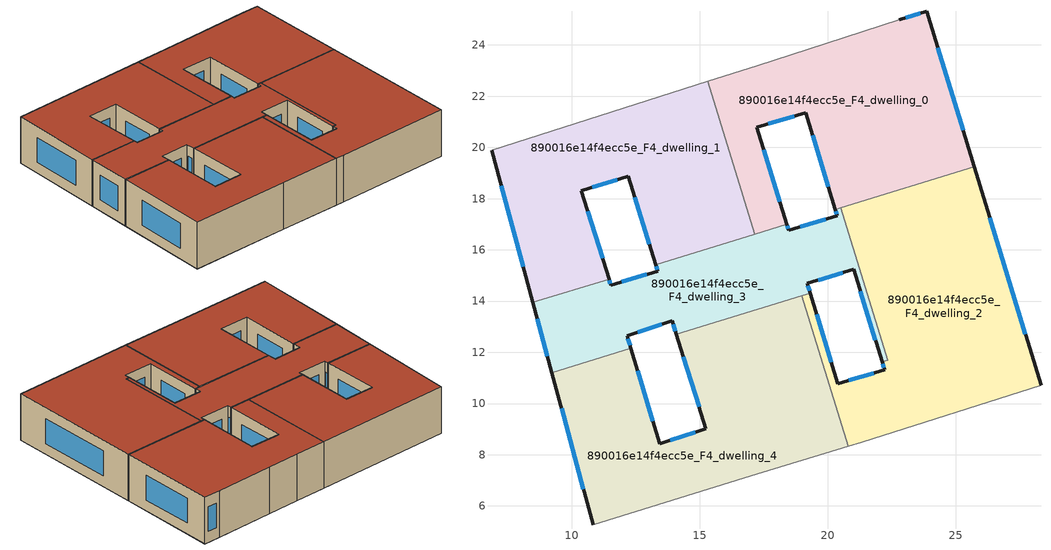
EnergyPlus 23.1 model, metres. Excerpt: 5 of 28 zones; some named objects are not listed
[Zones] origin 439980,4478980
890016e14f4ecc5e_F4_dwelling_0
 floor to 890016e14f4ecc5e_F3_dwelling_0 (EU_floor_Construction): 25.72,19.24 23.86,25.31 22.8,24.99 19.23,23.83 17.25,23.19 15.31,22.58 17.15,16.61 18.4,17 17.23,20.79 19.14,21.36 20.29,17.58 z12
 wall outside (EU_wall_Construction): 22.8,24.99 23.86,25.31 25.72,19.24 / 20.29,17.58 19.14,21.36 17.23,20.79 18.4,17 z12:15
 wall adiabatic (EU_wall_Construction): 15.31,22.58 17.25,23.19 19.23,23.83 22.8,24.99 z12:15
 wall to 890016e14f4ecc5e_F4_dwelling_1 (EU_wall_Construction): 17.15,16.61 15.31,22.58 z12:15
 wall to 890016e14f4ecc5e_F4_dwelling_2 (EU_wall_Construction): 25.72,19.24 20.5,17.64 z12:15
 wall to 890016e14f4ecc5e_F4_dwelling_3 (EU_wall_Construction): 18.4,17 17.15,16.61 / 20.5,17.64 20.29,17.58 z12:15
 window (EU_Window_Construction): 23.05,25.07 23.61,25.24 / 24.3,23.89 25.28,20.67 / 20.02,18.46 19.41,20.47 / 18.69,21.22 17.68,20.92 / 17.5,19.9 18.13,17.89 z12.7:14.3
 roof outside (EU_roof_Construction): 23.86,25.31 25.72,19.24 20.29,17.58 19.14,21.36 17.23,20.79 18.4,17 17.15,16.61 15.31,22.58 17.25,23.19 19.23,23.83 22.8,24.99 z15
890016e14f4ecc5e_F4_dwelling_1
 floor to 890016e14f4ecc5e_F3_dwelling_1 (EU_floor_Construction): 17.15,16.61 15.31,22.58 6.87,19.89 8.48,13.95 11.46,14.86 10.37,18.32 12.2,18.87 13.27,15.42 z12
 wall outside (EU_wall_Construction): 8.48,13.95 6.87,19.89 / 13.27,15.42 12.2,18.87 10.37,18.32 11.46,14.86 z12:15
 wall to 890016e14f4ecc5e_F4_dwelling_3 (EU_wall_Construction): 11.46,14.86 8.48,13.95 / 17.14,16.61 13.27,15.42 z12:15
 wall adiabatic (EU_wall_Construction): 6.87,19.89 15.31,22.58 z12:15
 window (EU_Window_Construction): 8.1,15.34 7.25,18.5 / 13.02,16.23 12.45,18.06 / 11.77,18.74 10.8,18.45 / 10.63,17.51 11.2,15.67 z12.7:14.3
 roof outside (EU_roof_Construction): 15.31,22.58 17.15,16.61 13.27,15.42 12.2,18.87 10.37,18.32 11.46,14.86 8.48,13.95 6.87,19.89 z15
890016e14f4ecc5e_F4_dwelling_2
 floor to 890016e14f4ecc5e_F3_dwelling_2 (EU_floor_Construction): 28.32,10.71 25.72,19.24 20.5,17.64 22.33,11.7 22.12,11.63 22.21,11.32 20.39,10.78 19.32,14.3 18.99,14.2 20.79,8.33 21.33,8.49 z12
 wall outside (EU_wall_Construction): 25.72,19.24 28.32,10.71 / 19.32,14.3 20.39,10.78 22.21,11.32 22.12,11.63 z12:15
 wall to 890016e14f4ecc5e_F4_dwelling_3 (EU_wall_Construction): 22.12,11.63 22.33,11.7 20.5,17.64 / 18.99,14.2 19.32,14.3 z12:15
 wall adiabatic (EU_wall_Construction): 28.32,10.71 21.33,8.49 20.79,8.33 z12:15
 wall to 890016e14f4ecc5e_F4_dwelling_4 (EU_wall_Construction): 20.79,8.33 18.99,14.2 z12:15
 window (EU_Window_Construction): 20.81,10.9 21.79,11.19 / 22.19,11.39 22.14,11.56 / 26.33,17.25 27.71,12.71 / 19.57,13.48 20.14,11.6 z12.7:14.3
 roof outside (EU_roof_Construction): 25.72,19.24 28.32,10.71 21.33,8.49 20.79,8.33 18.99,14.2 19.32,14.3 20.39,10.78 22.21,11.32 22.12,11.63 22.33,11.7 20.5,17.64 z15
890016e14f4ecc5e_F4_dwelling_3
 floor to 890016e14f4ecc5e_F3_dwelling_3 (EU_floor_Construction): 22.12,11.63 22.33,11.7 20.5,17.64 20.29,17.58 20.36,17.33 18.48,16.76 18.4,17 13.27,15.42 13.35,15.17 11.53,14.62 11.46,14.86 8.48,13.95 9.23,11.2 12.31,12.15 12.16,12.65 13.92,13.23 14.09,12.7 19.32,14.3 19.2,14.7 21.01,15.24 z12
 wall outside (EU_wall_Construction): 14.09,12.7 13.92,13.23 12.16,12.65 12.31,12.15 / 9.23,11.2 8.48,13.95 / 11.46,14.86 11.53,14.62 13.35,15.17 13.27,15.42 / 18.4,17 18.48,16.76 20.36,17.33 20.29,17.58 / 22.12,11.63 21.01,15.24 19.2,14.7 19.32,14.3 z12:15
 wall to 890016e14f4ecc5e_F4_dwelling_4 (EU_wall_Construction): 12.31,12.15 9.23,11.2 / 18.99,14.2 14.09,12.7 z12:15
 window (EU_Window_Construction): 14.05,12.82 13.96,13.1 / 13.51,13.09 12.57,12.79 / 12.2,12.54 12.28,12.27 / 9.05,11.84 8.66,13.3 / 11.47,14.81 11.51,14.68 / 11.96,14.75 12.92,15.04 / 13.33,15.23 13.29,15.36 / 18.42,16.94 18.46,16.82 / 18.92,16.9 19.92,17.2 / 20.35,17.39 20.31,17.52 / 21.86,12.47 21.27,14.39 / 20.58,15.11 19.62,14.82 / 19.22,14.6 19.29,14.39 z12.7:14.3
 roof outside (EU_roof_Construction): 20.5,17.64 22.33,11.7 22.12,11.63 21.01,15.24 19.2,14.7 19.32,14.3 14.09,12.7 13.92,13.23 12.16,12.65 12.31,12.15 9.23,11.2 8.48,13.95 11.46,14.86 11.53,14.62 13.35,15.17 13.27,15.42 18.4,17 18.48,16.76 20.36,17.33 20.29,17.58 z15
890016e14f4ecc5e_F4_dwelling_4
 floor to 890016e14f4ecc5e_F3_dwelling_4 (EU_floor_Construction): 20.79,8.33 18.99,14.2 14.09,12.7 15.24,9.01 13.43,8.43 12.31,12.15 9.23,11.2 10.84,5.27 17.02,7.19 z12
 wall outside (EU_wall_Construction): 10.84,5.27 9.23,11.2 / 12.31,12.15 13.43,8.43 15.24,9.01 14.09,12.7 z12:15
 wall adiabatic (EU_wall_Construction): 20.79,8.33 17.02,7.19 10.84,5.27 z12:15
 window (EU_Window_Construction): 10.46,6.66 9.6,9.81 / 12.57,11.28 13.17,9.3 / 13.86,8.57 14.82,8.87 / 14.97,9.87 14.36,11.83 z12.7:14.3
 roof outside (EU_roof_Construction): 18.99,14.2 20.79,8.33 17.02,7.19 10.84,5.27 9.23,11.2 12.31,12.15 13.43,8.43 15.24,9.01 14.09,12.7 z15
[Building]
EU S2 Campaign: North Axis=0; Terrain=City; Solar Distribution=FullExterior
[Site:Location]
Madrid: Latitude=40.5; Longitude=-3.5; Time Zone=1; Elevation=609
[SizingPeriod:WeatherFileDays]
AnnualSizingPeriod: Begin Month=1; Begin Day of Month=1; End Month=12; End Day of Month=31; Day of Week for Start Day=Monday; Use Weather File Daylight Saving Period=No; Use Weather File Rain and Snow Indicators=No
[MATERIAL]
EU_InternalMass_Material: Roughness=MediumRough; Thickness=0.1; Conductivity=1; Density=1800; Specific Heat=900; Thermal Absorptance=0.9; Solar Absorptance=0.7; Visible Absorptance=0.7
[MATERIAL:NOMASS] Roughness=MediumRough; Thermal Absorptance=0.9; Solar Absorptance=0.7; Visible Absorptance=0.7
Name | Thermal Resistance
EU_wall_NoMass | 0.419739
EU_roof_NoMass | 0.352165
EU_floor_NoMass | 0.608284
[WINDOWMATERIAL:SIMPLEGLAZINGSYSTEM]
EU_Window_SimpleGlazing: UFactor=4.8352; Solar Heat Gain Coefficient=0.85; Visible Transmittance=0.85
[CONSTRUCTION]
EU_wall_Construction: EU_wall_NoMass
EU_roof_Construction: EU_roof_NoMass
EU_floor_Construction: EU_floor_NoMass
EU_InternalMass_Construction: EU_InternalMass_Material
EU_Window_Construction: EU_Window_SimpleGlazing
[ZONE] Type=1; Multiplier=1; Ceiling Height=autocalculate; Floor Area=autocalculate; Part of Total Floor Area=Yes
Name | Volume
890016e14f4ecc5e_F4_dwelling_0 | 145.948
890016e14f4ecc5e_F4_dwelling_1 | 145.954
890016e14f4ecc5e_F4_dwelling_2 | 168.063
890016e14f4ecc5e_F4_dwelling_3 | 101.673
890016e14f4ecc5e_F4_dwelling_4 | 168.058
[INTERNALMASS] Construction=EU_InternalMass_Construction
Name | Zone or ZoneList | Surface Area
890016e14f4ecc5e_F4_dwelling_0_EU_InternalMass | 890016e14f4ecc5e_F4_dwelling_0 | 48.6485
890016e14f4ecc5e_F4_dwelling_1_EU_InternalMass | 890016e14f4ecc5e_F4_dwelling_1 | 48.6515
890016e14f4ecc5e_F4_dwelling_2_EU_InternalMass | 890016e14f4ecc5e_F4_dwelling_2 | 56.0204
890016e14f4ecc5e_F4_dwelling_3_EU_InternalMass | 890016e14f4ecc5e_F4_dwelling_3 | 33.8912
890016e14f4ecc5e_F4_dwelling_4_EU_InternalMass | 890016e14f4ecc5e_F4_dwelling_4 | 56.0197
[OTHEREQUIPMENT] Fuel Type=Electricity; Design Level Calculation Method=Watts/Area; Power per Zone Floor Area=1; Fraction Latent=0; Fraction Radiant=0; Fraction Lost=0; Carbon Dioxide Generation Rate=0; EndUse Subcategory=EU_Step8_InternalGains
Name | Zone or ZoneList or Space or SpaceList | Schedule
EU_Step8_InternalGain_890016e14f4ecc5e_F4_dwelling_0_f000 | 890016e14f4ecc5e_F4_dwelling_0 | EU_Step8_GainSchedule_890016e14f4ecc5e_F4_dwelling_0_f000
EU_Step8_InternalGain_890016e14f4ecc5e_F4_dwelling_1_f000 | 890016e14f4ecc5e_F4_dwelling_1 | EU_Step8_GainSchedule_890016e14f4ecc5e_F4_dwelling_1_f000
EU_Step8_InternalGain_890016e14f4ecc5e_F4_dwelling_2_f000 | 890016e14f4ecc5e_F4_dwelling_2 | EU_Step8_GainSchedule_890016e14f4ecc5e_F4_dwelling_2_f000
EU_Step8_InternalGain_890016e14f4ecc5e_F4_dwelling_3_f000 | 890016e14f4ecc5e_F4_dwelling_3 | EU_Step8_GainSchedule_890016e14f4ecc5e_F4_dwelling_3_f000
EU_Step8_InternalGain_890016e14f4ecc5e_F4_dwelling_4_f000 | 890016e14f4ecc5e_F4_dwelling_4 | EU_Step8_GainSchedule_890016e14f4ecc5e_F4_dwelling_4_f000
[ZONEVENTILATION:DESIGNFLOWRATE] Schedule=EU_AlwaysOn; Design Flow Rate Calculation Method=AirChanges/Hour; Air Changes per Hour=0.703302; Ventilation Type=Natural; Fan Pressure Rise=0; Fan Total Efficiency=1; Constant Term Coefficient=1; Temperature Term Coefficient=0; Velocity Term Coefficient=0; Velocity Squared Term Coefficient=0; Minimum Indoor Temperature=-100; Maximum Indoor Temperature=100; Delta Temperature=-100; Minimum Outdoor Temperature=-100; Maximum Outdoor Temperature=100; Maximum Wind Speed=40
Name | Zone or ZoneList or Space or SpaceList
EU_ConstantAir_890016e14f4ecc5e_F4_dwelling_0 | 890016e14f4ecc5e_F4_dwelling_0
EU_ConstantAir_890016e14f4ecc5e_F4_dwelling_1 | 890016e14f4ecc5e_F4_dwelling_1
EU_ConstantAir_890016e14f4ecc5e_F4_dwelling_2 | 890016e14f4ecc5e_F4_dwelling_2
EU_ConstantAir_890016e14f4ecc5e_F4_dwelling_3 | 890016e14f4ecc5e_F4_dwelling_3
EU_ConstantAir_890016e14f4ecc5e_F4_dwelling_4 | 890016e14f4ecc5e_F4_dwelling_4
[HVACTEMPLATE:ZONE:IDEALLOADSAIRSYSTEM] System Availability Schedule=EU_AlwaysOn; Maximum Heating Supply Air Temperature=50; Minimum Cooling Supply Air Temperature=13; Maximum Heating Supply Air Humidity Ratio=0.0156; Minimum Cooling Supply Air Humidity Ratio=0.0077; Heating Limit=NoLimit; Cooling Limit=NoLimit; Heating Availability Schedule=EU_AlwaysOn; Cooling Availability Schedule=EU_CoolingOff; Dehumidification Control Type=ConstantSensibleHeatRatio; Cooling Sensible Heat Ratio=0.7; Dehumidification Setpoint=60; Humidification Control Type=None; Humidification Setpoint=30; Outdoor Air Method=None; Outdoor Air Flow Rate per Person=0.00944; Outdoor Air Flow Rate per Zone Floor Area=0; Outdoor Air Flow Rate per Zone=0; Demand Controlled Ventilation Type=None; Outdoor Air Economizer Type=NoEconomizer; Heat Recovery Type=None; Sensible Heat Recovery Effectiveness=0.7; Latent Heat Recovery Effectiveness=0.65
Name | Template Thermostat
890016e14f4ecc5e_F4_dwelling_0 | EU_HeatOnly_890016e14f4ecc5e_F4_dwelling_0
890016e14f4ecc5e_F4_dwelling_1 | EU_HeatOnly_890016e14f4ecc5e_F4_dwelling_1
890016e14f4ecc5e_F4_dwelling_2 | EU_HeatOnly_890016e14f4ecc5e_F4_dwelling_2
890016e14f4ecc5e_F4_dwelling_3 | EU_HeatOnly_890016e14f4ecc5e_F4_dwelling_3
890016e14f4ecc5e_F4_dwelling_4 | EU_HeatOnly_890016e14f4ecc5e_F4_dwelling_4
[SIZING:ZONE] Zone Cooling Design Supply Air Temperature Input Method=SupplyAirTemperature; Zone Cooling Design Supply Air Temperature=13; Zone Heating Design Supply Air Temperature Input Method=SupplyAirTemperature; Zone Heating Design Supply Air Temperature=50; Zone Cooling Design Supply Air Humidity Ratio=0.008; Zone Heating Design Supply Air Humidity Ratio=0.008; Cooling Design Air Flow Method=DesignDay; Cooling Design Air Flow Rate=0; Cooling Minimum Air Flow per Zone Floor Area=0.000762; Cooling Minimum Air Flow=0; Cooling Minimum Air Flow Fraction=0.2; Heating Design Air Flow Method=DesignDay; Heating Design Air Flow Rate=0; Heating Maximum Air Flow per Zone Floor Area=0.002032; Heating Maximum Air Flow=0.141576; Heating Maximum Air Flow Fraction=0.3; Account for Dedicated Outdoor Air System=No; Dedicated Outdoor Air System Control Strategy=NeutralSupplyAir; Dedicated Outdoor Air Low Setpoint Temperature for Design=autosize; Dedicated Outdoor Air High Setpoint Temperature for Design=autosize; Zone Load Sizing Method=Sensible Load Only No Latent Load; Zone Latent Cooling Design Supply Air Humidity Ratio Input Method=HumidityRatioDifference; Zone Cooling Design Supply Air Humidity Ratio Difference=0.005; Zone Latent Heating Design Supply Air Humidity Ratio Input Method=HumidityRatioDifference; Zone Humidification Design Supply Air Humidity Ratio Difference=0.005
890016e14f4ecc5e_F4_dwelling_0; 890016e14f4ecc5e_F4_dwelling_1; 890016e14f4ecc5e_F4_dwelling_2; 890016e14f4ecc5e_F4_dwelling_3; 890016e14f4ecc5e_F4_dwelling_4
[SCHEDULE:CONSTANT]
Name | Hourly Value
EU_AlwaysOn | 1
EU_CoolingOff | 0
[SCHEDULE:FILE] Column Number=1; Rows to Skip at Top=0; Number of Hours of Data=8760; Column Separator=Comma; Interpolate to Timestep=No; Minutes per Item=60; Adjust Schedule for Daylight Savings=Yes
Name | File
EU_Step8_GainSchedule_890016e14f4ecc5e_F4_dwelling_0_f000 | ../../schedules/890016e14f4ecc5e/890016e14f4ecc5e_F4_dwelling_0_f000_gain.csv
EU_Step8_GainSchedule_890016e14f4ecc5e_F4_dwelling_1_f000 | ../../schedules/890016e14f4ecc5e/890016e14f4ecc5e_F4_dwelling_1_f000_gain.csv
EU_Step8_GainSchedule_890016e14f4ecc5e_F4_dwelling_2_f000 | ../../schedules/890016e14f4ecc5e/890016e14f4ecc5e_F4_dwelling_2_f000_gain.csv
EU_Step8_GainSchedule_890016e14f4ecc5e_F4_dwelling_3_f000 | ../../schedules/890016e14f4ecc5e/890016e14f4ecc5e_F4_dwelling_3_f000_gain.csv
EU_Step8_GainSchedule_890016e14f4ecc5e_F4_dwelling_4_f000 | ../../schedules/890016e14f4ecc5e/890016e14f4ecc5e_F4_dwelling_4_f000_gain.csv
